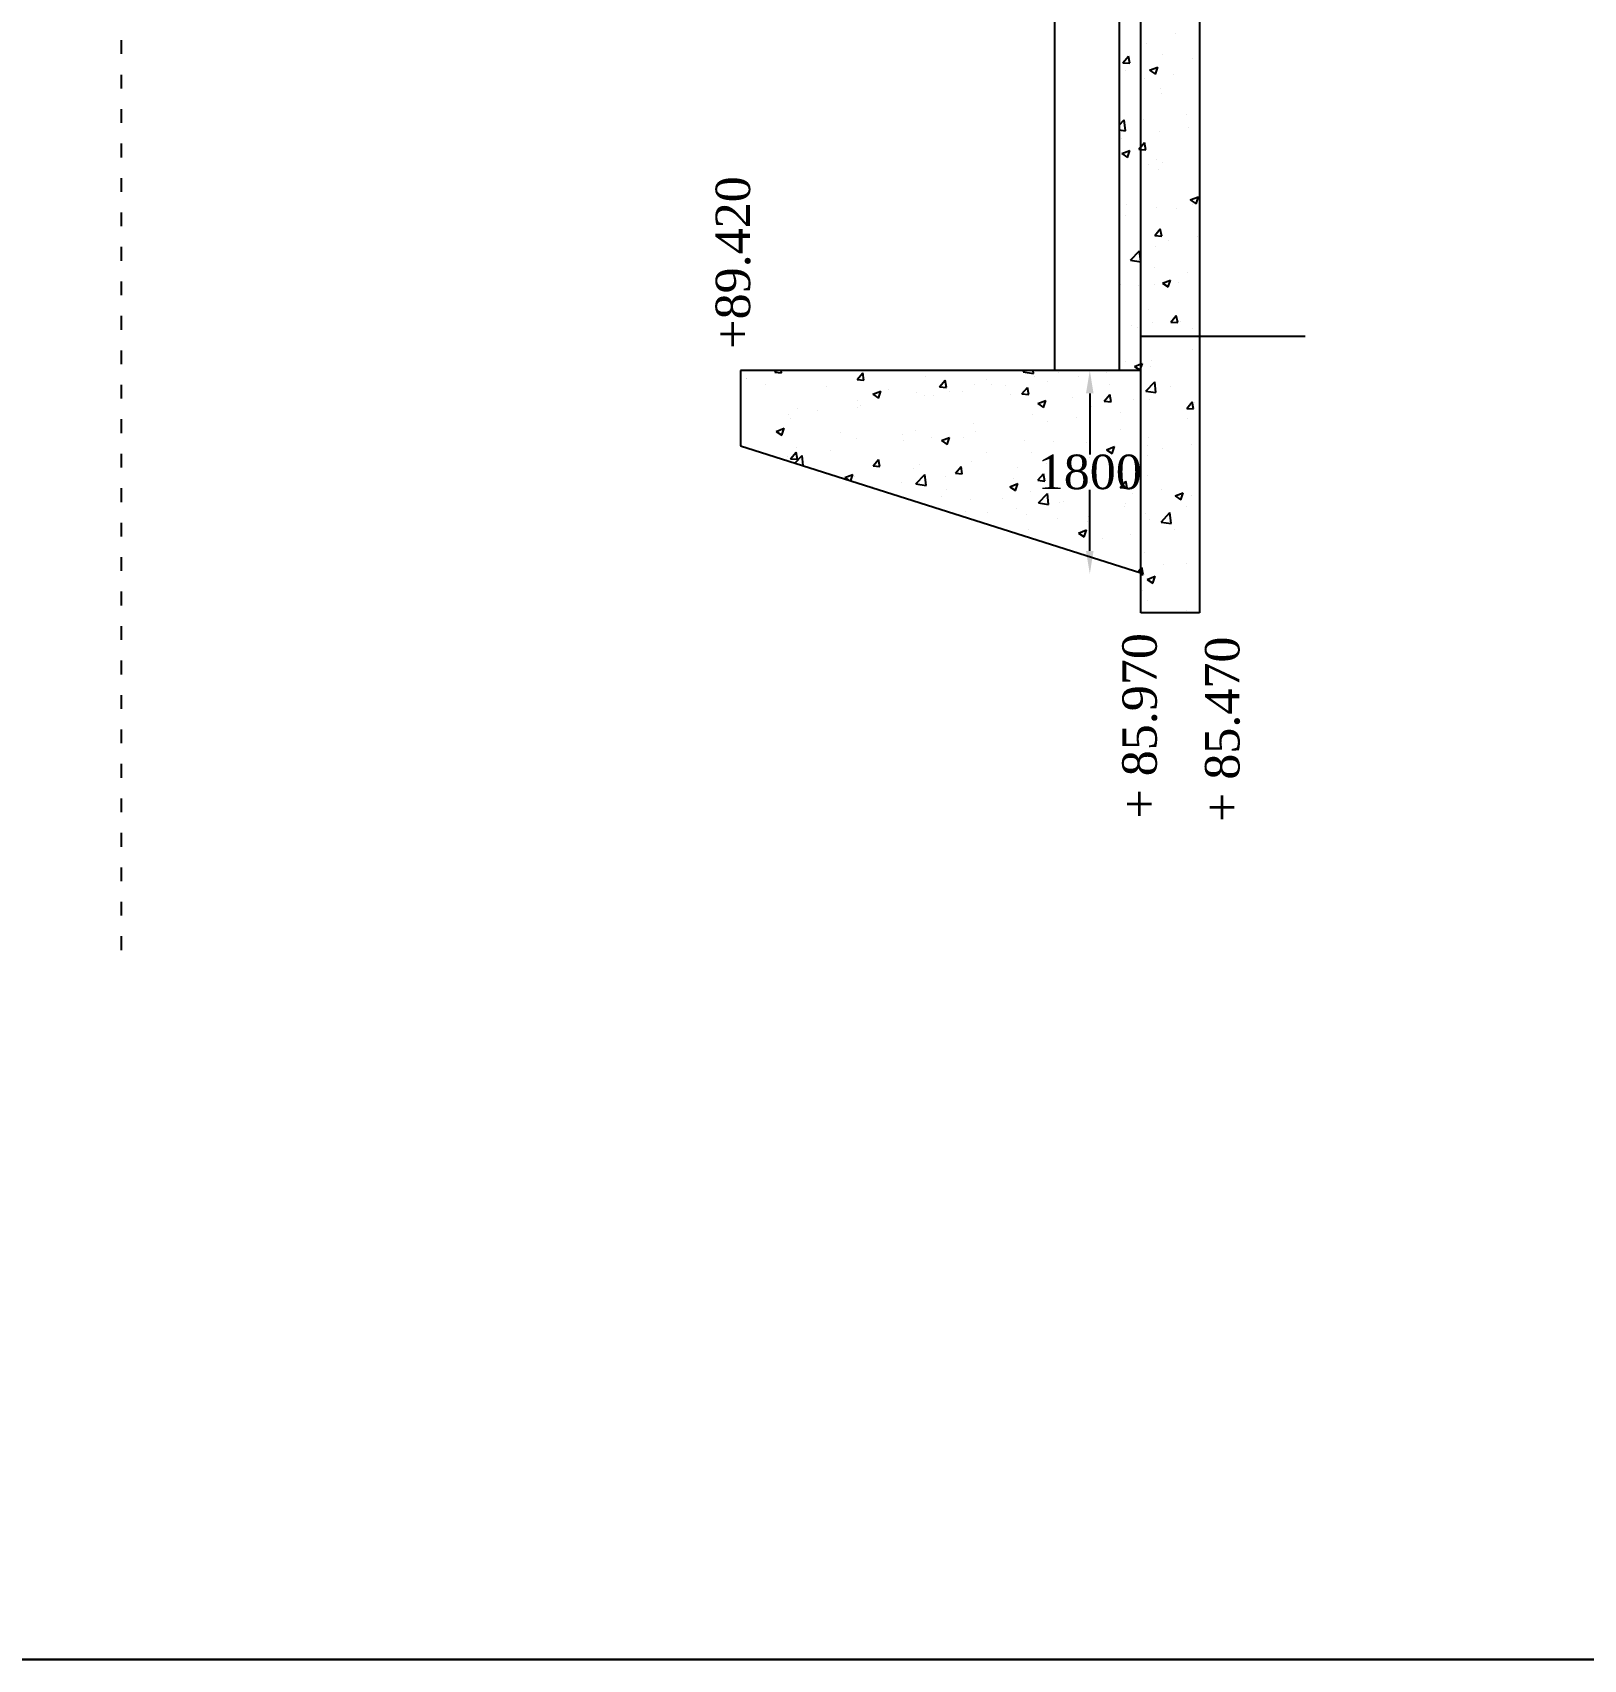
# Model space of a CAD drawing. Header units: millimetres. Extents: x -11858 to -3166, y -2910 to 2562.
# Drawn here: x -7769 to -6419, y -2910 to -1494 of the extents above; entities that cross this region are included whole.
import ezdxf

# ---------------------------------------------------------------- set-up
doc = ezdxf.new("R2010")
doc.units = ezdxf.units.MM
doc.header["$MEASUREMENT"] = 0
doc.linetypes.add('ACAD_ISO03W100', pattern=[30, 12, -18])
for name, color, linetype in [('DIM', 5, 'Continuous'), ('DOT LINE', 3, 'ACAD_ISO03W100'), ('DWG. LINE', 1, 'Continuous'), ('HATCH', 2, 'Continuous'), ('TEXT', 7, 'Continuous')]:
    doc.layers.add(name, color=color, linetype=linetype)
doc.layers.add('TITLE', color=7, linetype='Continuous', lineweight=30)
doc.styles.get("Standard").update_dxf_attribs({"font": 'TIMES.TTF', "height": 30})

msp = doc.modelspace()

# ---------------------------------------------------------------- linework, layer by layer
at = {"layer": 'DIM'}
msp.add_line((-6804.5, -1758.5), (-6661.5, -1758.5), dxfattribs=at)
at = {"layer": 'DIM', "color": 5}
for p, q in [((-6849, -1808.5), (-6849, -1861.7)), ((-6849, -1945.5), (-6849, -1892.3))]:
    msp.add_line(p, q, dxfattribs=at)
for points in [[(-6852.3, -1808.5), (-6845.7, -1808.5), (-6849, -1788.5)], [(-6852.3, -1945.5), (-6845.7, -1945.5), (-6849, -1965.5)]]:
    msp.add_solid(points, dxfattribs=at)
at = {"layer": 'DOT LINE'}
msp.add_line((-7692, -2293), (-7692, 389.5), dxfattribs=at)
at = {"layer": 'DWG. LINE'}
for p, q in [((-6879.5, -1788.5), (-6879.5, -893.5)), ((-6823.5, -893.5), (-6823.5, -1788.5)), ((-6804.5, -1999.5), (-6804.5, -893.5)), ((-6753.5, -893.5), (-6753.5, -1999.5)), ((-6804.5, -1788.5), (-7153, -1788.5)), ((-7153, -1788.5), (-7153, -1854)), ((-7153, -1854), (-6804.5, -1964.5)), ((-6753.5, -1999.5), (-6804.5, -1999.5))]:
    msp.add_line(p, q, dxfattribs=at)
at = {"layer": 'HATCH'}
for p, q in [((-6774.8, -1494.8), (-6774.8, -1494.8)), ((-6820.1, -1520.6), (-6815.3, -1514.9)), ((-6814.2, -1521.1), (-6815.3, -1514.9)), ((-6799.7, -1503.7), (-6799.7, -1503.7)), ((-6785.7, -1513.8), (-6785.7, -1513.8)), ((-6820.1, -1520.6), (-6814.2, -1521.1)), ((-6817.7, -1527.2), (-6817.7, -1527.2)), ((-6796.9, -1527.2), (-6789.9, -1524.5)), ((-6796.9, -1527.2), (-6791.9, -1530.5)), ((-6791.9, -1530.5), (-6789.9, -1524.5)), ((-6759.4, -1517.2), (-6759.4, -1517.2)), ((-6801.1, -1534.2), (-6801.1, -1534.2)), ((-6787.3, -1543.3), (-6787.3, -1543.3)), ((-6776, -1530.9), (-6776, -1530.9)), ((-6786.9, -1547.1), (-6786.9, -1547.1)), ((-6823.5, -1575.1), (-6819, -1570.3)), ((-6817.9, -1579.8), (-6819, -1570.3)), ((-6802.3, -1570.3), (-6802.3, -1570.3)), ((-6764.5, -1565.4), (-6764.5, -1565.4)), ((-6823.5, -1579), (-6817.9, -1579.8)), ((-6788.1, -1580.4), (-6788.1, -1580.4)), ((-6763.5, -1576.9), (-6763.5, -1576.9)), ((-6821.8, -1586.9), (-6821.8, -1586.9)), ((-6821.2, -1599.7), (-6814.2, -1597)), ((-6821.2, -1599.7), (-6816.2, -1603)), ((-6816.2, -1603), (-6814.2, -1597)), ((-6806.8, -1594.4), (-6806.8, -1594.4)), ((-6806.3, -1595.8), (-6804.5, -1593.7)), ((-6806.3, -1595.8), (-6804.5, -1596)), ((-6804.5, -1593.7), (-6801.5, -1590.1)), ((-6804.5, -1596), (-6800.3, -1596.3)), ((-6800.3, -1596.4), (-6801.5, -1590.1)), ((-6797.9, -1608.9), (-6797.9, -1608.9)), ((-6790.8, -1604.8), (-6790.8, -1604.8)), ((-6789.3, -1613.7), (-6789.3, -1613.7)), ((-6785.7, -1607.8), (-6785.7, -1607.8)), ((-6761.5, -1639.9), (-6754.5, -1637.2)), ((-6761.5, -1639.9), (-6756.5, -1643.3)), ((-6756.5, -1643.3), (-6754.5, -1637.2)), ((-6753.9, -1635.9), (-6753.9, -1635.9)), ((-6818, -1653.9), (-6818, -1653.9)), ((-6817.1, -1644.2), (-6817.1, -1644.2)), ((-6790.6, -1647), (-6790.6, -1647)), ((-6773.3, -1647.5), (-6773.3, -1647.5)), ((-6759.7, -1643.9), (-6759.7, -1643.9)), ((-6792.4, -1671), (-6787.6, -1665.3)), ((-6792.4, -1671), (-6786.4, -1671.6)), ((-6786.4, -1671.6), (-6787.6, -1665.3)), ((-6813.5, -1692.4), (-6805.7, -1684.3)), ((-6804.6, -1693.8), (-6805.7, -1684.3)), ((-6791.8, -1680.3), (-6791.8, -1680.3)), ((-6780.2, -1675.4), (-6780.2, -1675.4)), ((-6755.2, -1672.1), (-6755.2, -1672.1)), ((-6813.5, -1692.4), (-6804.6, -1693.8)), ((-6792.8, -1698.6), (-6792.8, -1698.6)), ((-6822.1, -1713.5), (-6822.1, -1713.5)), ((-6793, -1713.5), (-6793, -1713.5)), ((-6785.8, -1712.4), (-6778.8, -1709.8)), ((-6785.8, -1712.4), (-6780.9, -1715.8)), ((-6781.5, -1711.5), (-6781.5, -1711.5)), ((-6780.9, -1715.8), (-6778.8, -1709.8)), ((-6771.7, -1712), (-6771.7, -1712)), ((-6763.8, -1703.5), (-6763.8, -1703.5)), ((-6806.5, -1714.8), (-6806.5, -1714.8)), ((-6798.2, -1735.5), (-6798.2, -1735.5)), ((-6778.5, -1746.3), (-6773.7, -1740.5)), ((-6772.5, -1746.8), (-6773.7, -1740.5)), ((-6812.7, -1749.4), (-6812.7, -1749.4)), ((-6807.8, -1751), (-6807.8, -1751)), ((-6794.2, -1746.8), (-6794.2, -1746.8)), ((-6778.5, -1746.3), (-6772.5, -1746.8)), ((-6769.9, -1746), (-6769.9, -1746)), ((-6759.3, -1751.7), (-6759.3, -1751.7)), ((-6818.3, -1780.5), (-6818.3, -1780.5)), ((-6810.2, -1785), (-6804.5, -1782.8)), ((-6804.5, -1782.8), (-6803.2, -1782.3)), ((-6804.5, -1786.2), (-6803.2, -1782.3)), ((-6795.4, -1780.1), (-6795.4, -1780.1)), ((-6760, -1770.5), (-6760, -1770.5)), ((-7152.3, -1795.1), (-7152.3, -1795.1)), ((-7148.1, -1795.5), (-7148.1, -1795.5)), ((-7148.1, -1795.8), (-7148.1, -1795.8)), ((-7123.3, -1790.1), (-7121.9, -1788.5)), ((-7123.3, -1790.1), (-7117.3, -1790.6)), ((-7117.3, -1790.6), (-7117.7, -1788.5)), ((-7101.8, -1788.7), (-7101.8, -1788.7)), ((-7099, -1789.2), (-7099, -1789.2)), ((-7051.6, -1796.4), (-7046.7, -1790.6)), ((-7051.6, -1796.4), (-7045.6, -1796.9)), ((-7045.6, -1796.9), (-7046.7, -1790.6)), ((-7045.7, -1791.5), (-7045.7, -1791.5)), ((-6992.3, -1793.8), (-6992.3, -1793.8)), ((-6979.8, -1802.7), (-6975, -1796.9)), ((-6973.8, -1803.2), (-6975, -1796.9)), ((-6938.9, -1796), (-6938.9, -1796)), ((-6907, -1789.8), (-6905.7, -1788.5)), ((-6907, -1789.8), (-6898.1, -1791.2)), ((-6898.1, -1791.2), (-6898.4, -1788.5)), ((-6897.3, -1793.6), (-6897.3, -1793.6)), ((-6885.5, -1798.3), (-6885.5, -1798.3)), ((-6876.6, -1790.5), (-6876.6, -1790.5)), ((-6859.1, -1793.7), (-6859.1, -1793.7)), ((-6834.1, -1790.4), (-6834.1, -1790.4)), ((-6810.2, -1785), (-6805.2, -1788.3)), ((-6805.2, -1788.3), (-6804.5, -1786.2)), ((-6800.2, -1806.4), (-6792.5, -1798.3)), ((-6796.2, -1785.4), (-6796.2, -1785.4)), ((-6791.4, -1807.8), (-6792.5, -1798.3)), ((-7131.3, -1800.4), (-7131.3, -1800.4)), ((-7078, -1802.7), (-7078, -1802.7)), ((-7037.9, -1809.2), (-7030.9, -1806.5)), ((-7037.9, -1809.2), (-7032.9, -1812.6)), ((-7032.9, -1812.6), (-7030.9, -1806.5)), ((-7024.6, -1804.9), (-7024.6, -1804.9)), ((-6999.7, -1807.5), (-6999.7, -1807.5)), ((-6993.2, -1810.5), (-6993.2, -1810.5)), ((-6985.2, -1810.3), (-6985.2, -1810.3)), ((-6979.8, -1802.7), (-6973.8, -1803.2)), ((-6971.2, -1807.2), (-6971.2, -1807.2)), ((-6960.2, -1807), (-6960.2, -1807)), ((-6949.2, -1801.1), (-6949.2, -1801.1)), ((-6934.9, -1800.5), (-6934.9, -1800.5)), ((-6922.3, -1802), (-6922.3, -1802)), ((-6917.8, -1809.4), (-6917.8, -1809.4)), ((-6908.1, -1808.9), (-6903.3, -1803.2)), ((-6908.1, -1808.9), (-6902.1, -1809.5)), ((-6902.1, -1809.5), (-6903.3, -1803.2)), ((-6864.4, -1811.7), (-6864.4, -1811.7)), ((-6836.4, -1815.2), (-6831.6, -1809.5)), ((-6832.1, -1800.5), (-6832.1, -1800.5)), ((-6830.4, -1815.7), (-6831.6, -1809.5)), ((-6800.2, -1806.4), (-6791.4, -1807.8)), ((-6778.8, -1802.8), (-6778.8, -1802.8)), ((-7103, -1822), (-7103, -1822)), ((-7086.2, -1823.6), (-7086.2, -1823.6)), ((-7051.6, -1820.5), (-7051.6, -1820.5)), ((-7051.1, -1814.5), (-7051.1, -1814.5)), ((-7048.4, -1818.6), (-7048.4, -1818.6)), ((-6898.5, -1826.9), (-6898.5, -1826.9)), ((-6894.2, -1817.2), (-6887.2, -1814.5)), ((-6894.2, -1817.2), (-6889.2, -1820.6)), ((-6889.2, -1820.6), (-6887.2, -1814.5)), ((-6847.1, -1819.8), (-6847.1, -1819.8)), ((-6836.4, -1815.2), (-6830.4, -1815.7)), ((-6822.5, -1824.9), (-6822.5, -1824.9)), ((-6811, -1814), (-6811, -1814)), ((-6796.6, -1813.4), (-6796.6, -1813.4)), ((-6764.6, -1821.5), (-6759.8, -1815.7)), ((-6764.6, -1821.5), (-6758.7, -1822)), ((-6758.7, -1822), (-6759.8, -1815.7)), ((-6759.4, -1816.5), (-6759.4, -1816.5)), ((-6757.7, -1816.2), (-6757.7, -1816.2)), ((-7121.9, -1841.5), (-7114.9, -1838.8)), ((-7118.9, -1840.1), (-7118.9, -1840.1)), ((-7117, -1844.8), (-7114.9, -1838.8)), ((-7111.3, -1826.9), (-7111.3, -1826.9)), ((-7109.9, -1830.5), (-7109.9, -1830.5)), ((-7000.9, -1840.8), (-7000.9, -1840.8)), ((-6950.4, -1834.4), (-6950.4, -1834.4)), ((-6885.5, -1833.1), (-6885.5, -1833.1)), ((-6860.4, -1829.8), (-6860.4, -1829.8)), ((-6822.4, -1840.2), (-6822.4, -1840.2)), ((-6764.1, -1830.1), (-6764.1, -1830.1)), ((-7121.9, -1841.5), (-7117, -1844.8)), ((-7065.6, -1842.3), (-7065.6, -1842.3)), ((-7052.3, -1847.8), (-7052.3, -1847.8)), ((-7012.2, -1844.6), (-7012.2, -1844.6)), ((-7011.5, -1849.7), (-7011.5, -1849.7)), ((-6986.5, -1846.4), (-6986.5, -1846.4)), ((-6978.2, -1849.5), (-6971.2, -1846.8)), ((-6978.2, -1849.5), (-6973.2, -1852.8)), ((-6973.2, -1852.8), (-6971.2, -1846.8)), ((-6958.8, -1846.8), (-6958.8, -1846.8)), ((-6948.6, -1841.4), (-6948.6, -1841.4)), ((-6905.4, -1849.1), (-6905.4, -1849.1)), ((-6880.7, -1850.2), (-6880.7, -1850.2)), ((-6852, -1851.4), (-6852, -1851.4)), ((-6848.4, -1853.1), (-6848.4, -1853.1)), ((-6834.5, -1857.5), (-6827.5, -1854.8)), ((-6829.5, -1860.8), (-6827.5, -1854.8)), ((-6798.6, -1853.6), (-6798.6, -1853.6)), ((-6797.9, -1846.7), (-6797.9, -1846.7)), ((-6760.7, -1852.7), (-6760.7, -1852.7)), ((-7112.5, -1863), (-7112.5, -1863)), ((-7109.4, -1865.3), (-7104.6, -1859.6)), ((-7109.4, -1865.3), (-7103.4, -1865.8)), ((-7105.6, -1869), (-7099.4, -1862.6)), ((-7103.4, -1865.9), (-7104.6, -1859.6)), ((-7104.2, -1855.3), (-7104.2, -1855.3)), ((-7098.4, -1871.3), (-7099.4, -1862.6)), ((-7074.7, -1858), (-7074.7, -1858)), ((-7037.7, -1871.6), (-7032.9, -1865.9)), ((-7031.7, -1872.1), (-7032.9, -1865.9)), ((-6951.6, -1867.6), (-6951.6, -1867.6)), ((-6939.1, -1860.2), (-6939.1, -1860.2)), ((-6899.7, -1860.1), (-6899.7, -1860.1)), ((-6886.7, -1869.3), (-6886.7, -1869.3)), ((-6848.9, -1864.3), (-6848.9, -1864.3)), ((-6834.5, -1857.5), (-6829.5, -1860.8)), ((-6798.5, -1862.1), (-6798.5, -1862.1)), ((-6785.7, -1856), (-6785.7, -1856)), ((-7062.2, -1881.7), (-7055.2, -1879)), ((-7062.2, -1881.7), (-7059.3, -1883.7)), ((-7057.1, -1884.4), (-7055.2, -1879)), ((-7055.7, -1880.2), (-7055.7, -1880.2)), ((-7053.5, -1881.1), (-7053.5, -1881.1)), ((-7037.7, -1871.6), (-7031.7, -1872.1)), ((-7002.2, -1874), (-7002.2, -1874)), ((-7000.4, -1887.2), (-6992.6, -1879.1)), ((-6997.4, -1870.2), (-6997.4, -1870.2)), ((-6991.5, -1888.6), (-6992.6, -1879.1)), ((-6974.9, -1880.9), (-6974.9, -1880.9)), ((-6966, -1877.9), (-6961.1, -1872.1)), ((-6966, -1877.9), (-6960, -1878.4)), ((-6960, -1878.4), (-6961.1, -1872.1)), ((-6915.1, -1882.1), (-6915.1, -1882.1)), ((-6911.8, -1872.6), (-6911.8, -1872.6)), ((-6894.2, -1884.1), (-6889.4, -1878.4)), ((-6888.2, -1884.7), (-6889.4, -1878.4)), ((-6856.8, -1872.1), (-6856.8, -1872.1)), ((-6799.1, -1880), (-6799.1, -1880)), ((-7037.8, -1889.2), (-7037.8, -1889.2)), ((-7012.8, -1885.9), (-7012.8, -1885.9)), ((-7000.4, -1887.2), (-6991.5, -1888.6)), ((-6973.4, -1892.1), (-6973.4, -1892.1)), ((-6918.5, -1889.7), (-6911.5, -1887)), ((-6918.5, -1889.7), (-6913.6, -1893.1)), ((-6913.6, -1893.1), (-6911.5, -1887)), ((-6900.9, -1893.4), (-6900.9, -1893.4)), ((-6894.2, -1884.1), (-6888.2, -1884.7)), ((-6893.7, -1903.8), (-6885.9, -1895.7)), ((-6884.8, -1905.2), (-6885.9, -1895.7)), ((-6849.6, -1886.4), (-6849.6, -1886.4)), ((-6822.5, -1890.4), (-6817.7, -1884.7)), ((-6822.5, -1890.4), (-6816.5, -1890.9)), ((-6816.5, -1891), (-6817.7, -1884.7)), ((-6812, -1895.4), (-6812, -1895.4)), ((-6787, -1892.1), (-6787, -1892.1)), ((-6774.8, -1897.7), (-6767.8, -1895)), ((-6769.8, -1901.1), (-6767.8, -1895.1)), ((-6760.3, -1897.1), (-6760.3, -1897.1)), ((-6978.3, -1897.9), (-6978.3, -1897.9)), ((-6957.2, -1911.4), (-6957.2, -1911.4)), ((-6952.9, -1900.9), (-6952.9, -1900.9)), ((-6924.9, -1900.2), (-6924.9, -1900.2)), ((-6913, -1908.7), (-6913, -1908.7)), ((-6893.7, -1903.8), (-6884.8, -1905.2)), ((-6875.2, -1903.7), (-6875.2, -1903.7)), ((-6871.5, -1902.5), (-6871.5, -1902.5)), ((-6818.6, -1907.1), (-6818.6, -1907.1)), ((-6818.1, -1904.7), (-6818.1, -1904.7)), ((-6774.8, -1897.7), (-6769.8, -1901.1)), ((-6764.7, -1907), (-6764.7, -1907)), ((-6938.1, -1912), (-6938.1, -1912)), ((-6903.8, -1913.6), (-6903.8, -1913.6)), ((-6876.9, -1917.1), (-6876.9, -1917.1)), ((-6850.8, -1919.7), (-6850.8, -1919.7)), ((-6850.4, -1915.9), (-6850.4, -1915.9)), ((-6800.3, -1913.3), (-6800.3, -1913.3)), ((-6797, -1918.1), (-6797, -1918.1)), ((-6787, -1920.4), (-6779.2, -1912.2)), ((-6787, -1920.4), (-6778.1, -1921.7)), ((-6778.1, -1921.7), (-6779.2, -1912.2)), ((-6902.1, -1926.7), (-6902.1, -1926.7)), ((-6858.8, -1930), (-6851.8, -1927.3)), ((-6858.8, -1930), (-6853.9, -1933.3)), ((-6853.9, -1933.3), (-6851.8, -1927.3)), ((-6838.3, -1934.9), (-6838.3, -1934.9)), ((-6813.3, -1931.6), (-6813.3, -1931.6)), ((-6775.4, -1926.6), (-6775.4, -1926.6)), ((-6801.5, -1946.6), (-6801.5, -1946.6)), ((-6807, -1963.7), (-6804.5, -1960.7)), ((-6804.5, -1960.7), (-6803.8, -1959.9)), ((-6804.5, -1966), (-6802.6, -1966.2)), ((-6802.6, -1966.2), (-6803.8, -1959.9)), ((-6801.7, -1966), (-6801.7, -1966)), ((-6799.2, -1970.3), (-6792.1, -1967.6)), ((-6794.2, -1973.6), (-6792.1, -1967.6)), ((-6784.6, -1957.8), (-6784.6, -1957.8)), ((-6764.4, -1956.8), (-6764.4, -1956.8)), ((-6802.7, -1979.9), (-6802.7, -1979.9)), ((-6799.2, -1970.3), (-6794.2, -1973.6)), ((-6798.8, -1988.7), (-6798.8, -1988.7)), ((-6764.9, -1997.1), (-6764.9, -1997.1))]:
    msp.add_line(p, q, dxfattribs=at)
at = {"layer": 'TITLE'}
msp.add_line((-11858.5, -2910.5), (-3177, -2910.5), dxfattribs=at)

# ---------------------------------------------------------------- texts
at = {"layer": 'DIM', "color": 4, "insert": (-6849, -1877), "char_height": 30, "attachment_point": 5}
msp.add_mtext('\\A1;1800', dxfattribs=at)
at = {"layer": 'TEXT'}
for s, p in [('+89.420', (-7144.7, -1769.6)), ('+ 85.970', (-6790.7, -2178.6)), ('+ 85.470', (-6718.7, -2181.6))]:
    msp.add_text(s, height=30, rotation=90, dxfattribs=at).set_placement(p)

doc.saveas('drawing.dxf')
